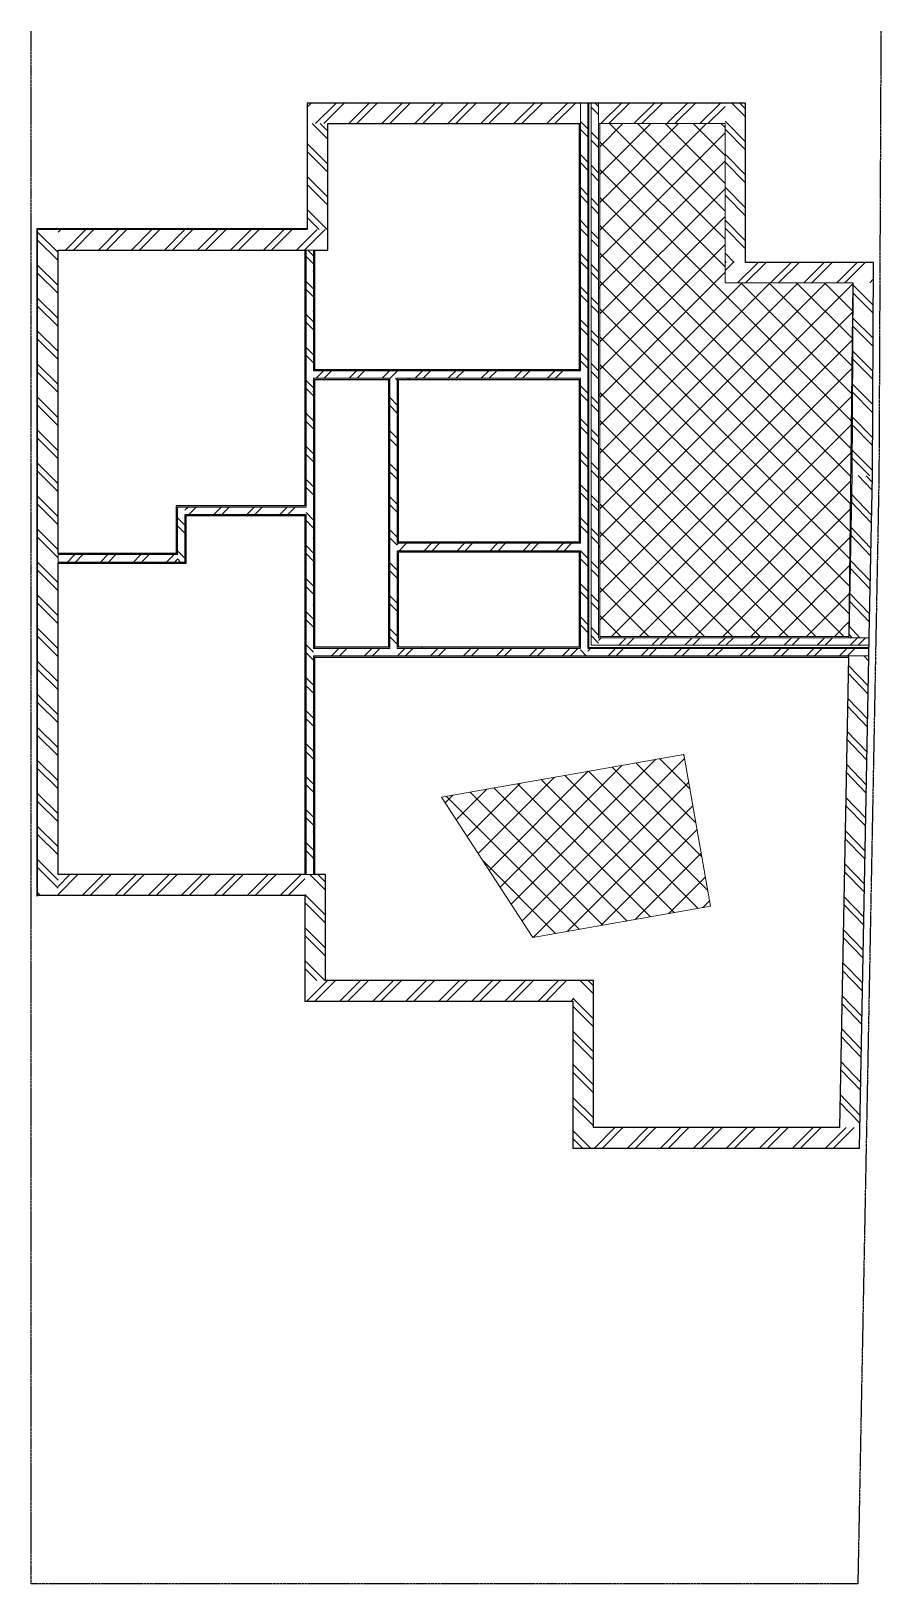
# Model space of a CAD drawing. Header units: millimetres. Extents: x 0 to 10352, y -59 to 18859.
import ezdxf

# ---------------------------------------------------------------- set-up
doc = ezdxf.new("R2010")
doc.units = ezdxf.units.MM
doc.linetypes.add('Double dash', pattern=[40.5, 15, -4.5, 6, -4.5, 6, -4.5])
doc.linetypes.add('Overhead', pattern=[4, 2.5, -1.5])
for name, color, linetype, lineweight in [('1700mm - FINAL-1', 51, 'Continuous', 9), ('A-DETL-GENF-1', 7, 'Continuous', 9), ('A-DETL-THIN', 151, 'Continuous', 9), ('A-WALL', 113, 'Continuous', 9), ('A-WALL-Exterior-1', 113, 'Continuous', 25), ('A-WALL-PATT-Exterior-1', 111, 'Continuous', 9), ('A-WALL-PATT-Interior-1', 111, 'Continuous', 9), ('C-PROP-LINE', 91, 'Double dash', 25), ('I-WALL-1', 2, 'Continuous', 25), ('S-STRS', 31, 'Continuous', 9), ('S-STRS-1', 31, 'Overhead', 9), ('σκάλα_dwg-1', 51, 'Continuous', 9)]:
    doc.layers.add(name, color=color, linetype=linetype, lineweight=lineweight)
pattern_1 = [(0, (0, 0), (650.24, 162.56), [26.822, -460.858, 26.822, -460.858, -2600.96]), (0, (0, 0), (650.24, 162.56), [-975.36, 26.822, -948.538, 26.822, -460.858, -1137.92]), (0, (0, 0), (650.24, 162.56), [-2438.4, 26.822, -298.298, 26.822, -785.978]), (120, (243.84, 81.28), (-465.9011, 481.8444), [26.822, -460.858, 26.822, -460.858, -2600.96]), (120, (243.84, 81.28), (-465.9011, 481.8444), [-975.36, 26.822, -948.538, 26.822, -460.858, -1137.92]), (120, (243.84, 81.28), (-465.9011, 481.8444), [-2438.4, 26.822, -298.298, 26.822, -785.978]), (240, (325.12, 406.4), (-184.3389, -644.4044), [26.822, -460.858, 26.822, -460.858, -2600.96]), (240, (325.12, 406.4), (-184.3389, -644.4044), [-975.36, 26.822, -948.538, 26.822, -460.858, -1137.92]), (240, (325.12, 406.4), (-184.3389, -644.4044), [-2438.4, 26.822, -298.298, 26.822, -785.978])]
pattern_2 = [(135, (6927.83, 14606.63), (-201.158, -201.158), []), (135, (6623.03, 14606.63), (-201.158, -201.158), [])]
pattern_3 = [(225, (8569.23, 11482.63), (201.158, -201.158), []), (225, (8569.23, 11177.83), (201.158, -201.158), [])]
pattern_4 = [(45, (0, 0), (-169.7056, 169.7056), []), (135, (0, 0), (-169.7056, -169.7056), [])]

# ---------------------------------------------------------------- blocks, each defined once
blk = doc.blocks.new('σκάλα_dwg-319322-Level 1')
at = {"layer": '1700mm - FINAL-1'}
for p, q in [((15407, 745), (15410, 742)), ((15410, 305), (15402, 305))]:
    blk.add_line(p, q, dxfattribs=at)
at = {"layer": '1700mm - FINAL-1', "flags": 128}
blk.add_lwpolyline([(15402, 314), (15410, 305), (15410, 1053)], dxfattribs=at)
blk = doc.blocks.new('Family - ___-378680-Level 1')
at = {"layer": 'C-PROP-LINE'}
for p, q in [((0, -59), (0, 18859)), ((10352, 18859), (10328, 13439)), ((10328, 13439), (10071, -59)), ((10071, -59), (0, -59))]:
    blk.add_line(p, q, dxfattribs=at)

msp = doc.modelspace()

# ---------------------------------------------------------------- hatches: boundary and pattern name
at = {"layer": 'A-DETL-GENF-1'}
h = msp.add_hatch(dxfattribs=at)
h.set_pattern_fill('FP_32', color=256, style=0, pattern_type=2)
h.set_pattern_definition(pattern_4)
h.paths.add_polyline_path([(9961, 11483), (10009, 15791), (8453, 15791), (8453, 17731), (6928, 17731), (6928, 11483), (8338, 11483)])
h = msp.add_hatch(dxfattribs=at)
h.set_pattern_fill('FP_32', color=256, style=0, pattern_type=2)
h.set_pattern_definition(pattern_4)
h.paths.add_polyline_path([(6111, 7817), (8278, 8199), (7952, 10047), (4998, 9526), (5331, 9014)])
at = {"layer": 'A-WALL-PATT-Exterior-1'}
h = msp.add_hatch(dxfattribs=at)
h.set_pattern_fill('FP_22', color=256, angle=-315, style=0, pattern_type=2)
h.set_pattern_definition([(225, (5020.9, 17980.63), (201.16, -201.16), []), (225, (5020.9, 17675.83), (201.16, -201.16), [])])
h.paths.add_polyline_path([(6678, 17731), (6693, 17731), (6693, 17981), (3364, 17981), (3364, 17731), (5043, 17731)])
h = msp.add_hatch(dxfattribs=at)
h.set_pattern_fill('FP_21', color=256, angle=-315, style=0, pattern_type=2)
h.set_pattern_definition([(225, (7690.33, 17980.63), (201.16, -201.16), []), (225, (7690.33, 17675.83), (201.16, -201.16), [])])
h.paths.add_polyline_path([(8453, 17731), (8453, 17981), (6913, 17981), (6913, 17731), (8338, 17731)])
h = msp.add_hatch(dxfattribs=at)
h.set_pattern_fill('FP_11', color=256, angle=45, style=0, pattern_type=2)
h.set_pattern_definition([(135, (8702.83, 17010.63), (-201.16, -201.16), []), (135, (8398.03, 17010.63), (-201.16, -201.16), [])])
h.paths.add_polyline_path([(8703, 16041), (8703, 17981), (8453, 17981), (8453, 16041)])
h = msp.add_hatch(dxfattribs=at)
h.set_pattern_fill('FP_29', color=256, angle=45, style=0, pattern_type=2)
h.set_pattern_definition([(315, (3364, 17085.63), (201.16, 201.16), []), (315, (3668.8, 17085.63), (201.16, 201.16), [])])
h.paths.add_polyline_path([(3614, 16441), (3614, 17731), (3364, 17731), (3364, 16441)])
h = msp.add_hatch(dxfattribs=at)
h.set_pattern_fill('FP_30', color=256, style=0, pattern_type=2)
h.set_pattern_definition([(270, (70, 12386.63), (240, 1e-14), []), (0, (70, 12386.63), (0, 240), [])])
h.paths.add_polyline_path([(70, 8323), (80, 8323), (80, 16451), (70, 16451), (70, 9014)])
h = msp.add_hatch(dxfattribs=at)
h.set_pattern_fill('FP_31', color=256, style=0, pattern_type=2)
h.set_pattern_definition([(180, (1722, 16450.63), (7e-13, -240), []), (270, (1722, 16450.63), (240, 8e-13), [])])
h.paths.add_polyline_path([(3364, 16441), (3364, 16451), (80, 16451), (80, 16441), (1747, 16441)])
h = msp.add_hatch(dxfattribs=at)
h.set_pattern_fill('FP_1', color=256, angle=45, style=0, pattern_type=2)
h.set_pattern_definition([(315, (80, 12386.63), (201.158, 201.158), []), (315, (384.8, 12386.63), (201.158, 201.158), [])])
h.paths.add_polyline_path([(330, 8333), (330, 16441), (80, 16441), (80, 8333)])
h = msp.add_hatch(dxfattribs=at)
h.set_pattern_fill('FP_20', color=256, angle=-315, style=0, pattern_type=2)
h.set_pattern_definition([(225, (1972, 16440.63), (201.16, -201.16), []), (225, (1972, 16135.83), (201.16, -201.16), [])])
h.paths.add_polyline_path([(3351, 16191), (3614, 16191), (3614, 16441), (330, 16441), (330, 16191), (3336, 16191)])
h = msp.add_hatch(dxfattribs=at)
h.set_pattern_fill('FP_2', color=256, angle=-315, style=0, pattern_type=2)
h.set_pattern_definition([(225, (9356.25, 16040.63), (201.16, -201.16), []), (225, (9356.25, 15735.83), (201.16, -201.16), [])])
h.paths.add_polyline_path([(8453, 15791), (10259, 15791), (10260, 16041), (8453, 16041)])
h = msp.add_hatch(dxfattribs=at)
h.set_pattern_fill('FP_3', color=256, angle=45, style=0, pattern_type=2)
h.set_pattern_definition([(134.74, (10253.24, 14615.67), (-202.065, -200.246), []), (134.74, (9948.44, 14617.04), (-202.065, -200.246), [])])
h.paths.add_polyline_path([(10248, 13441), (10259, 15791), (10009, 15791), (9998, 13444), (10009, 13444)])
h = msp.add_hatch(dxfattribs=at)
h.set_pattern_fill('FP_12', color=256, angle=45, style=0, pattern_type=2)
h.set_pattern_definition([(133.91, (10229.28, 12461.67), (-204.95, -197.29), []), (133.91, (9924.54, 12467.47), (-204.95, -197.29), [])])
h.paths.add_polyline_path([(10210, 11468), (10248, 13441), (9998, 13444), (9961, 11468), (10009, 11468)])
h = msp.add_hatch(dxfattribs=at)
h.set_pattern_fill('FP_4', color=256, angle=45, style=0, pattern_type=2)
h.set_pattern_definition([(133.909, (10151.3, 8366.63), (-204.95, -197.29), []), (133.909, (9846.56, 8372.44), (-204.95, -197.29), [])])
h.paths.add_polyline_path([(9847, 5501), (10097, 5501), (10206, 11248), (9956, 11248), (9914, 9014)])
h = msp.add_hatch(dxfattribs=at)
h.set_pattern_fill('FP_17', color=256, angle=45, style=0, pattern_type=2)
h.set_pattern_definition([(45, (1833, 8332.63), (-201.16, 201.16), []), (45, (1833, 8637.43), (-201.16, 201.16), [])])
h.paths.add_polyline_path([(330, 8583), (330, 8333), (3336, 8333), (3336, 8583)])
h = msp.add_hatch(dxfattribs=at)
h.set_pattern_fill('FP_16', color=256, angle=45, style=0, pattern_type=2)
h.set_pattern_definition([(315, (3336, 7936.63), (201.16, 201.16), []), (315, (3640.8, 7936.63), (201.16, 201.16), [])])
h.paths.add_polyline_path([(3586, 7291), (3586, 8583), (3336, 8583), (3336, 7291)])
h = msp.add_hatch(dxfattribs=at)
h.set_pattern_fill('FP_15', color=256, angle=45, style=0, pattern_type=2)
h.set_pattern_definition([(45, (4967.9, 7040.63), (-201.16, 201.16), []), (45, (4967.9, 7345.43), (-201.16, 201.16), [])])
h.paths.add_polyline_path([(6600, 7041), (6600, 7291), (3336, 7291), (3336, 7041)])
h = msp.add_hatch(dxfattribs=at)
h.set_pattern_fill('FP_14', color=256, angle=45, style=0, pattern_type=2)
h.set_pattern_definition([(315, (6599.83, 6270.63), (201.16, 201.16), []), (315, (6904.63, 6270.63), (201.16, 201.16), [])])
h.paths.add_polyline_path([(6600, 5251), (6850, 5251), (6850, 7291), (6600, 7291), (6600, 7041)])
h = msp.add_hatch(dxfattribs=at)
h.set_pattern_fill('FP_18', color=256, angle=45, style=0, pattern_type=2)
h.set_pattern_definition([(45, (8470.9, 5250.63), (-201.16, 201.16), []), (45, (8470.9, 5555.43), (-201.16, 201.16), [])])
h.paths.add_polyline_path([(10092, 5251), (10097, 5501), (6850, 5501), (6850, 5251)])
at = {"layer": 'A-WALL-PATT-Interior-1'}
h = msp.add_hatch(dxfattribs=at)
h.set_pattern_fill('FP_6', color=256, angle=45, style=0, pattern_type=2)
h.set_pattern_definition(pattern_2)
h.paths.add_polyline_path([(6783, 11248), (6783, 17981), (6693, 17981), (6693, 11248)])
h = msp.add_hatch(dxfattribs=at)
h.set_pattern_fill('FP_6', color=256, angle=45, style=0, pattern_type=2)
h.set_pattern_definition(pattern_2)
h.paths.add_polyline_path([(6913, 11378), (6913, 17981), (6823, 17981), (6823, 11378)])
h = msp.add_hatch(dxfattribs=at)
h.set_pattern_fill('FP_5', color=256, style=0, pattern_type=2)
h.set_pattern_definition(pattern_1)
h.paths.add_polyline_path([(6913, 11468), (6928, 11468), (6928, 17731), (6913, 17731), (6913, 11475)])
h = msp.add_hatch(dxfattribs=at)
h.set_pattern_fill('FP_19', color=256, angle=45, style=0, pattern_type=2)
h.set_pattern_definition([(135, (3456, 12386.63), (-201.158, -201.158), []), (135, (3151.2, 12386.63), (-201.158, -201.158), [])])
h.paths.add_polyline_path([(3351, 8583), (3441, 8583), (3441, 16191), (3351, 16191), (3351, 9014)])
h = msp.add_hatch(dxfattribs=at)
h.set_pattern_fill('FP_5', color=256, style=0, pattern_type=2)
h.set_pattern_definition(pattern_1)
h.paths.add_polyline_path([(3456, 8583), (3456, 11248), (3441, 11248), (3441, 8583)])
h.paths.add_polyline_path([(3456, 11338), (3456, 14628), (3441, 14628), (3441, 11338)])
h.paths.add_polyline_path([(3456, 14718), (3456, 16191), (3441, 16191), (3441, 14718)])
h = msp.add_hatch(dxfattribs=at)
h.set_pattern_fill('FP_23', color=256, angle=45, style=0, pattern_type=2)
h.set_pattern_definition([(45, (5066.9, 14612.63), (-201.16, 201.16), []), (45, (5066.9, 14917.43), (-201.16, 201.16), [])])
h.paths.add_polyline_path([(6678, 14628), (6693, 14628), (6693, 14718), (3441, 14718), (3441, 14628), (5043, 14628)])
h = msp.add_hatch(dxfattribs=at)
h.set_pattern_fill('FP_5', color=256, style=0, pattern_type=2)
h.set_pattern_definition(pattern_1)
h.paths.add_polyline_path([(6693, 14613), (6693, 14628), (4461, 14628), (4461, 14613), (6678, 14613)])
h.paths.add_polyline_path([(4356, 14613), (4371, 14613), (4371, 14628), (3456, 14628), (3456, 14613)])
h = msp.add_hatch(dxfattribs=at)
h.set_pattern_fill('FP_24', color=256, angle=45, style=0, pattern_type=2)
h.set_pattern_definition([(135, (4476, 12982.63), (-201.16, -201.16), []), (135, (4171.2, 12982.63), (-201.16, -201.16), [])])
h.paths.add_polyline_path([(4461, 11338), (4461, 14628), (4371, 14628), (4371, 11338)])
h = msp.add_hatch(dxfattribs=at)
h.set_pattern_fill('FP_5', color=256, style=0, pattern_type=2)
h.set_pattern_definition(pattern_1)
h.paths.add_polyline_path([(4476, 11353), (4476, 12528), (4461, 12528), (4461, 11353)])
h.paths.add_polyline_path([(4476, 12618), (4476, 14613), (4461, 14613), (4461, 12618)])
h = msp.add_hatch(dxfattribs=at)
h.set_pattern_fill('FP_26', color=256, angle=45, style=0, pattern_type=2)
h.set_pattern_definition([(135, (1888, 12724.63), (-201.16, -201.16), []), (135, (1583.2, 12724.63), (-201.16, -201.16), [])])
h.paths.add_polyline_path([(1783, 12390), (1873, 12390), (1873, 13060), (1783, 13060), (1783, 12480)])
h = msp.add_hatch(dxfattribs=at)
h.set_pattern_fill('FP_27', color=256, angle=45, style=0, pattern_type=2)
h.set_pattern_definition([(45, (2612, 12954.63), (-201.16, 201.16), []), (45, (2612, 13259.43), (-201.16, 201.16), [])])
h.paths.add_polyline_path([(3336, 12970), (3351, 12970), (3351, 13060), (1873, 13060), (1873, 12970), (1888, 12970)])
h = msp.add_hatch(dxfattribs=at)
h.set_pattern_fill('FP_5', color=256, style=0, pattern_type=2)
h.set_pattern_definition(pattern_1)
h.paths.add_polyline_path([(1888, 12955), (3336, 12955), (3336, 12970), (1888, 12970)])
h = msp.add_hatch(dxfattribs=at)
h.set_pattern_fill('FP_5', color=256, style=0, pattern_type=2)
h.set_pattern_definition(pattern_1)
h.paths.add_polyline_path([(1768, 12480), (1768, 12495), (330, 12495), (330, 12480), (1747, 12480)])
h = msp.add_hatch(dxfattribs=at)
h.set_pattern_fill('FP_25', color=256, angle=45, style=0, pattern_type=2)
h.set_pattern_definition([(45, (5576.9, 12512.63), (-201.16, 201.16), []), (45, (5576.9, 12817.43), (-201.16, 201.16), [])])
h.paths.add_polyline_path([(6678, 12528), (6693, 12528), (6693, 12618), (4461, 12618), (4461, 12528), (5043, 12528)])
h = msp.add_hatch(dxfattribs=at)
h.set_pattern_fill('FP_5', color=256, style=0, pattern_type=2)
h.set_pattern_definition(pattern_1)
h.paths.add_polyline_path([(6693, 12513), (6693, 12528), (4476, 12528), (4476, 12513), (6678, 12513)])
h = msp.add_hatch(dxfattribs=at)
h.set_pattern_fill('FP_28', color=256, angle=-315, style=0, pattern_type=2)
h.set_pattern_definition([(225, (1049, 12494.63), (201.16, -201.16), []), (225, (1049, 12189.83), (201.16, -201.16), [])])
h.paths.add_polyline_path([(1768, 12390), (1783, 12390), (1783, 12480), (330, 12480), (330, 12390), (1747, 12390)])
h = msp.add_hatch(dxfattribs=at)
h.set_pattern_fill('FP_5', color=256, style=0, pattern_type=2)
h.set_pattern_definition(pattern_1)
h.paths.add_polyline_path([(6690, 11338), (6693, 11338), (6693, 11353), (4461, 11353), (4461, 11338), (6678, 11338)])
h.paths.add_polyline_path([(4371, 11338), (4371, 11353), (3456, 11353), (3456, 11338)])
h = msp.add_hatch(dxfattribs=at)
h.set_pattern_fill('FP_7', color=256, angle=-315, style=0, pattern_type=2)
h.set_pattern_definition(pattern_3)
h.paths.add_polyline_path([(10209, 11378), (10210, 11468), (6913, 11468), (6913, 11378), (8338, 11378)])
h = msp.add_hatch(dxfattribs=at)
h.set_pattern_fill('FP_5', color=256, style=0, pattern_type=2)
h.set_pattern_definition(pattern_1)
h.paths.add_polyline_path([(9960, 11468), (9961, 11483), (6928, 11483), (6928, 11468), (8453, 11468)])
h = msp.add_hatch(dxfattribs=at)
h.set_pattern_fill('FP_13', color=256, angle=-315, style=0, pattern_type=2)
h.set_pattern_definition([(225, (5066.9, 11352.63), (201.16, -201.16), []), (225, (5066.9, 11047.83), (201.16, -201.16), [])])
h.paths.add_polyline_path([(6690, 11248), (6693, 11248), (6693, 11338), (3441, 11338), (3441, 11248), (6678, 11248)])
h = msp.add_hatch(dxfattribs=at)
h.set_pattern_fill('FP_7', color=256, angle=-315, style=0, pattern_type=2)
h.set_pattern_definition(pattern_3)
h.paths.add_polyline_path([(10206, 11248), (10208, 11338), (6783, 11338), (6783, 11248), (9956, 11248)])
at = {"layer": 'S-STRS'}
h = msp.add_hatch(dxfattribs=at)
h.set_pattern_fill('FP_8', color=256, style=0, pattern_type=2)
h.set_pattern_definition(pattern_1)
h.paths.add_polyline_path([(10004, 15366), (10007, 15369), (10008, 15783), (10004, 15367)])
h = msp.add_hatch(dxfattribs=at)
h.set_pattern_fill('FP_9', color=256, style=0, pattern_type=2)
h.set_pattern_definition(pattern_1)
h.paths.add_polyline_path([(9999, 14919), (10005, 14923), (10007, 15369), (10004, 15366), (9999, 14924)])
h = msp.add_hatch(dxfattribs=at)
h.set_pattern_fill('FP_9', color=256, style=0, pattern_type=2)
h.set_pattern_definition(pattern_1)
h.paths.add_polyline_path([(9994, 14475), (10003, 14478), (10005, 14923), (9999, 14919), (9994, 14478)])
h = msp.add_hatch(dxfattribs=at)
h.set_pattern_fill('FP_9', color=256, style=0, pattern_type=2)
h.set_pattern_definition(pattern_1)
h.paths.add_polyline_path([(9998, 14033), (10001, 14033), (10003, 14477), (9994, 14475), (9989, 14033)])
h = msp.add_hatch(dxfattribs=at)
h.set_pattern_fill('FP_9', color=256, style=0, pattern_type=2)
h.set_pattern_definition(pattern_1)
h.paths.add_polyline_path([(9999, 13589), (10001, 14033), (9989, 14033), (9984, 13593), (9998, 13589)])
h = msp.add_hatch(dxfattribs=at)
h.set_pattern_fill('FP_10', color=256, style=0, pattern_type=2)
h.set_pattern_definition(pattern_1)
h.paths.add_polyline_path([(9992, 13150), (9998, 13444), (9998, 13589), (9984, 13593), (9979, 13157), (9986, 13153)])
h = msp.add_hatch(dxfattribs=at)
h.set_pattern_fill('FP_5', color=256, style=0, pattern_type=2)
h.set_pattern_definition(pattern_1)
h.paths.add_polyline_path([(9984, 12715), (9992, 13150), (9979, 13157), (9974, 12723), (9978, 12720)])
h = msp.add_hatch(dxfattribs=at)
h.set_pattern_fill('FP_9', color=256, style=0, pattern_type=2)
h.set_pattern_definition(pattern_1)
h.paths.add_polyline_path([(9976, 12285), (9984, 12715), (9974, 12723), (9970, 12291)])
h = msp.add_hatch(dxfattribs=at)
h.set_pattern_fill('FP_5', color=256, style=0, pattern_type=2)
h.set_pattern_definition(pattern_1)
h.paths.add_polyline_path([(9976, 12283), (9976, 12285), (9970, 12291), (9969, 12283)])

# ---------------------------------------------------------------- linework, layer by layer
at = {"layer": 'A-DETL-THIN'}
for p, q in [((8453, 17731), (6928, 17731)), ((6928, 17731), (6928, 11483)), ((8453, 15791), (8453, 17731)), ((10009, 15791), (8453, 15791)), ((9961, 11483), (10009, 15791)), ((6928, 11483), (9961, 11483)), ((7952, 10047), (4998, 9526)), ((8278, 8199), (7952, 10047)), ((4998, 9526), (6111, 7817)), ((6111, 7817), (8278, 8199))]:
    msp.add_line(p, q, dxfattribs=at)
at = {"layer": 'A-WALL'}
for p, q in [((6693, 17981), (6693, 17731)), ((6783, 11338), (6783, 17981)), ((6793, 11348), (6793, 17981)), ((6823, 11378), (6823, 17981)), ((6913, 11468), (6913, 17981)), ((6693, 17731), (6678, 17731)), ((6693, 14718), (6693, 17731)), ((6913, 17731), (6928, 17731)), ((3364, 16441), (3364, 16451)), ((3456, 16191), (3336, 16191)), ((3351, 16191), (3351, 13060)), ((3441, 16191), (3441, 14718)), ((3441, 14718), (6693, 14718)), ((3441, 14628), (3441, 11338)), ((3441, 14628), (4371, 14628)), ((3456, 14733), (3456, 14718)), ((4371, 14613), (4356, 14613)), ((4371, 11338), (4371, 14628)), ((4461, 14628), (6693, 14628)), ((4461, 12618), (4461, 14628)), ((6693, 14733), (6678, 14733)), ((6693, 14613), (6678, 14613)), ((6693, 14628), (6693, 14613)), ((6693, 12618), (6693, 14613)), ((1783, 12480), (1783, 13060)), ((1783, 13060), (3351, 13060)), ((1873, 12970), (3351, 12970)), ((1873, 12970), (1873, 12375)), ((3336, 12955), (3336, 12970)), ((3351, 12970), (3351, 8583)), ((330, 12495), (330, 12375)), ((1768, 12480), (1768, 12495)), ((4461, 12618), (6693, 12618)), ((4461, 11338), (4461, 12528)), ((4461, 12528), (6693, 12528)), ((4476, 12633), (4476, 12618)), ((6693, 12633), (6678, 12633)), ((6693, 12513), (6678, 12513)), ((6693, 11353), (6693, 12528)), ((1783, 12480), (330, 12480)), ((1873, 12390), (330, 12390)), ((4356, 11353), (4371, 11353)), ((6693, 11353), (6678, 11353)), ((6693, 11338), (6693, 11353)), ((10209, 11378), (6823, 11378)), ((10210, 11468), (6913, 11468)), ((9961, 11483), (9960, 11468)), ((3441, 11338), (4371, 11338)), ((10206, 11248), (3441, 11248)), ((3441, 11248), (3441, 8583)), ((3456, 11248), (3456, 11233)), ((4461, 11338), (6693, 11338)), ((10208, 11338), (6783, 11338)), ((10208, 11348), (6793, 11348)), ((9956, 11248), (9956, 11233)), ((3456, 8583), (3336, 8583))]:
    msp.add_line(p, q, dxfattribs=at)
at = {"layer": 'A-WALL-Exterior-1'}
for p, q in [((6678, 17981), (3364, 17981)), ((3364, 17981), (3364, 16451)), ((8703, 17981), (6928, 17981)), ((8703, 16041), (8703, 17981)), ((3614, 17731), (6678, 17731)), ((3614, 16191), (3614, 17731)), ((70, 16451), (70, 8323)), ((3364, 16451), (70, 16451)), ((3364, 16441), (80, 16441)), ((80, 8323), (80, 16441)), ((330, 12495), (330, 16191)), ((330, 16191), (3336, 16191)), ((3456, 16191), (3614, 16191)), ((10260, 16041), (8703, 16041)), ((10248, 13441), (10260, 16041)), ((10009, 15791), (9998, 13444)), ((9998, 13444), (9961, 11483)), ((10211, 11483), (10248, 13441)), ((330, 8583), (330, 12375)), ((9956, 11233), (9847, 5501)), ((10092, 5251), (10206, 11233)), ((3336, 8583), (330, 8583)), ((3586, 8583), (3456, 8583)), ((3586, 7291), (3586, 8583)), ((80, 8333), (3336, 8333)), ((3336, 8333), (3336, 7041)), ((70, 8323), (80, 8323)), ((6850, 7291), (3586, 7291)), ((6850, 5501), (6850, 7291)), ((3336, 7041), (6600, 7041)), ((6600, 7041), (6600, 5251)), ((9847, 5501), (6850, 5501)), ((6600, 5251), (10092, 5251))]:
    msp.add_line(p, q, dxfattribs=at)
at = {"layer": 'I-WALL-1'}
for p, q in [((6928, 17981), (6678, 17981)), ((6678, 17731), (6678, 14733)), ((3336, 16191), (3336, 13075)), ((3456, 14733), (3456, 16191)), ((6678, 14733), (3456, 14733)), ((3456, 11353), (3456, 14613)), ((3456, 14613), (4356, 14613)), ((4356, 14613), (4356, 11353)), ((4476, 14613), (6678, 14613)), ((4476, 12633), (4476, 14613)), ((6678, 14613), (6678, 12633)), ((1768, 13075), (1768, 12495)), ((3336, 13075), (1768, 13075)), ((1888, 12375), (1888, 12955)), ((1888, 12955), (3336, 12955)), ((3336, 12955), (3336, 8583)), ((1768, 12495), (330, 12495)), ((6678, 12633), (4476, 12633)), ((4476, 11353), (4476, 12513)), ((4476, 12513), (6678, 12513)), ((6678, 12513), (6678, 11353)), ((330, 12375), (1888, 12375)), ((4356, 11353), (3456, 11353)), ((6678, 11353), (4476, 11353)), ((10206, 11233), (10211, 11483)), ((3456, 11233), (9956, 11233)), ((3456, 8583), (3456, 11233))]:
    msp.add_line(p, q, dxfattribs=at)
at = {"layer": 'S-STRS'}
for p, q in [((10007, 15369), (10004, 15366)), ((10005, 14923), (9999, 14919)), ((10003, 14477), (9994, 14475)), ((10001, 14033), (9989, 14033)), ((9999, 13589), (9984, 13593)), ((9992, 13150), (9979, 13157)), ((9984, 12715), (9974, 12723)), ((9976, 12283), (9969, 12283)), ((9976, 12285), (9970, 12291))]:
    msp.add_line(p, q, dxfattribs=at)
at = {"layer": 'S-STRS-1'}
for p, q in [((10007, 15369), (10004, 15366)), ((10005, 14923), (9999, 14919)), ((10003, 14477), (9994, 14475)), ((10001, 14033), (9989, 14033)), ((9999, 13589), (9984, 13593)), ((9992, 13150), (9979, 13157)), ((9984, 12715), (9974, 12723)), ((9976, 12285), (9970, 12291))]:
    msp.add_line(p, q, dxfattribs=at)

# ---------------------------------------------------------------- block references
at = {"layer": 'C-PROP-LINE'}
msp.add_blockref('Family - ___-378680-Level 1', (0, 0), dxfattribs=at)
at = {"layer": 'σκάλα_dwg-1'}
msp.add_blockref('σκάλα_dwg-319322-Level 1', (-5433, 11978), dxfattribs=at)

doc.saveas('drawing.dxf')
